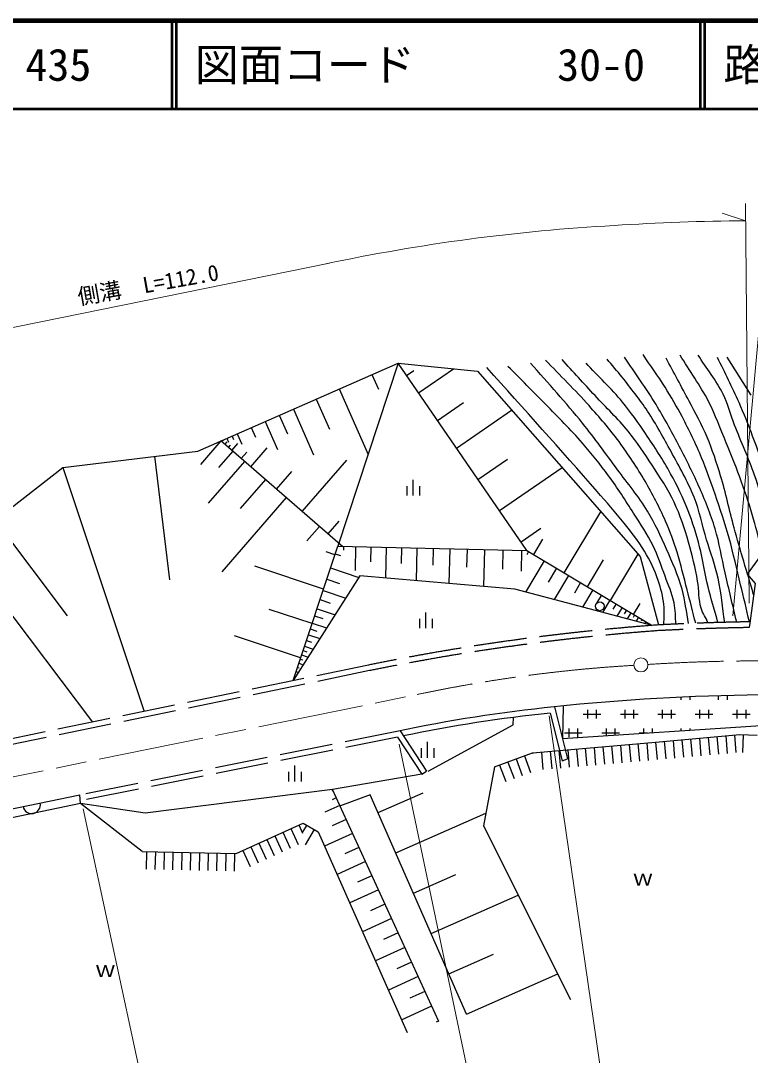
# Model space of a CAD drawing. Units: millimetres, scale not verified. Extents: x 40000 to 680000, y 20000 to 380000.
# Drawn here: x 100604 to 183452, y 262491 to 380000 of the extents above; entities that cross this region are included whole.
import ezdxf
from ezdxf.enums import TextEntityAlignment as Align

# ---------------------------------------------------------------- set-up
doc = ezdxf.new("R2010")
doc.units = ezdxf.units.MM
doc.header["$LTSCALE"] = 1000
doc.linetypes.add('CHAIN', pattern=[18.5, 12, -1.5, 3.5, -1.5])
doc.linetypes.add('DASHED', pattern=[7.5, 6, -1.5])
for name, color, linetype, lineweight in [('M-BGD', 7, 'Continuous', 25), ('M-BMK', 2, 'CHAIN', 13), ('M-BMK-SRVR', 3, 'Continuous', 13), ('M-STR-HTXT', 7, 'Continuous', 13), ('M-TTL', 2, 'Continuous', 140), ('M-TTL-LINE', 7, 'Continuous', 50), ('M-TTL-TXT', 7, 'Continuous', 13)]:
    doc.layers.add(name, color=color, linetype=linetype, lineweight=lineweight)
doc.styles.add('ＭＳ ゴシック', font='')
doc.styles.get('ＭＳ ゴシック').set_extended_font_data('MS Gothic')

msp = doc.modelspace()

# ---------------------------------------------------------------- linework, layer by layer
at = {"layer": 'M-BGD'}
for p, q in [((120720, 331116), (143451, 341113)), ((143451, 341113), (136619, 320314)), ((143451, 341113), (152483, 340176)), ((158090, 319821), (143451, 341113)), ((183544, 337470), (180818, 341787)), ((140492, 339812), (141217, 338164)), ((144414, 339713), (145236, 340278)), ((145781, 337724), (149759, 340459)), ((152483, 340176), (170944, 319140)), ((136775, 338177), (140045, 330743)), ((134170, 337031), (135679, 333601)), ((147935, 334592), (150881, 336618)), ((129971, 335184), (130894, 333085)), ((131565, 335886), (133857, 330676)), ((150088, 331460), (156352, 335767)), ((126781, 333782), (127261, 332692)), ((128376, 334483), (129779, 331294)), ((124018, 332566), (124206, 332138)), ((124602, 332823), (124778, 332424)), ((125187, 333080), (125701, 331911)), ((123341, 332269), (121021, 329597)), ((137187, 320247), (123341, 332269)), ((123418, 332202), (123440, 332226)), ((123560, 332365), (123590, 332296)), ((123796, 331874), (124046, 332162)), ((124189, 331533), (124422, 331801)), ((124582, 331192), (125264, 331977)), ((126726, 329330), (128587, 331474)), ((105383, 329260), (120720, 331116)), ((115807, 330521), (117503, 316508)), ((124677, 331109), (123067, 329254)), ((125654, 330261), (126290, 330993)), ((152531, 327907), (155874, 330205)), ((88910, 316423), (105383, 329260)), ((105383, 329260), (114618, 301552)), ((126013, 329949), (121892, 325202)), ((132575, 324252), (137653, 330101)), ((154974, 324354), (162081, 329240)), ((128387, 327888), (125526, 324593)), ((129650, 326791), (131385, 328789)), ((145178, 326067), (145178, 327867)), ((144458, 327147), (144458, 326067)), ((145898, 327147), (145898, 326067)), ((190371, 327149), (183100, 317152)), ((130760, 325827), (123439, 317395)), ((97701, 323273), (105893, 312424)), ((135499, 321712), (136769, 323175)), ((162326, 317287), (166479, 324227)), ((134536, 322549), (133111, 320908)), ((157417, 320800), (159663, 322344)), ((158856, 319363), (159906, 321119)), ((93757, 320200), (108755, 300337)), ((131526, 305045), (136619, 320314)), ((136290, 319335), (135309, 319662)), ((136619, 320314), (158090, 319821)), ((137268, 320299), (137258, 319859)), ((138631, 320268), (138568, 317542)), ((140374, 320228), (140335, 318541)), ((142117, 320188), (142037, 316701)), ((143860, 320148), (143819, 318348)), ((145603, 320108), (145518, 316396)), ((147459, 320065), (147415, 318149)), ((149315, 320023), (149224, 316071)), ((151291, 319977), (151244, 317938)), ((153266, 319932), (153170, 315726)), ((155370, 319884), (155320, 317713)), ((157473, 319836), (157419, 317497)), ((158281, 319707), (158065, 319346)), ((158090, 319821), (172297, 311320)), ((136330, 319448), (136916, 319252)), ((160057, 318644), (157932, 315093)), ((164952, 315715), (166776, 318764)), ((167577, 314144), (170720, 319396)), ((170944, 319140), (173013, 311374)), ((134988, 315428), (127175, 318033)), ((135793, 317840), (139010, 316767)), ((161433, 317821), (160490, 316245)), ((139131, 316956), (131526, 305045)), ((135365, 316555), (136811, 316072)), ((156702, 315416), (139131, 316956)), ((162810, 316997), (161163, 314244)), ((164186, 316174), (163482, 314997)), ((183100, 317152), (184009, 316072)), ((134936, 315269), (137506, 314412)), ((172297, 311320), (156702, 315416)), ((165563, 315350), (164393, 313396)), ((184009, 316072), (183384, 311585)), ((134593, 314242), (135750, 313857)), ((166540, 314765), (166040, 313930)), ((167517, 314181), (166687, 312794)), ((168210, 313766), (167855, 313173)), ((170203, 312573), (170931, 313790)), ((133685, 311522), (128823, 313143)), ((134251, 313216), (136305, 312530)), ((146613, 310994), (146613, 312794)), ((168904, 313351), (168315, 312366)), ((169396, 313056), (169144, 312635)), ((169888, 312761), (169470, 312062)), ((133703, 311574), (135345, 311027)), ((133977, 312395), (134901, 312087)), ((145893, 312074), (145893, 310994)), ((147333, 312074), (147333, 310994)), ((170317, 312505), (170145, 312217)), ((170746, 312248), (170477, 311798)), ((171175, 311991), (171078, 311828)), ((171604, 311734), (171484, 311533)), ((172033, 311478), (172011, 311439)), ((183384, 311585), (183327, 311074)), ((133266, 310263), (134578, 309825)), ((133485, 310918), (134223, 310672)), ((132383, 307616), (124881, 310117)), ((133047, 309607), (133621, 309415)), ((132501, 307969), (133236, 307724)), ((132665, 308460), (133094, 308317)), ((132828, 308951), (133810, 308623)), ((132185, 307020), (132681, 306855)), ((132343, 307495), (132651, 307392)), ((131710, 305598), (131779, 305574)), ((131868, 306072), (132126, 305986)), ((132026, 306546), (132215, 306483)), ((131552, 305123), (131571, 305117)), ((179813, 303305), (179813, 302849)), ((180813, 303329), (180813, 302849)), ((161229, 302070), (162690, 296166)), ((162199, 302142), (162119, 298474)), ((175570, 303096), (175570, 302849)), ((176570, 303151), (176570, 302849)), ((156529, 300043), (156561, 300870)), ((160734, 301365), (162074, 295951)), ((164463, 301228), (166463, 301228)), ((164963, 301728), (164963, 300728)), ((165963, 301728), (165963, 300728)), ((168706, 301228), (170706, 301228)), ((169206, 301728), (169206, 300728)), ((170206, 301728), (170206, 300728)), ((172949, 301228), (174949, 301228)), ((173449, 301728), (173449, 300728)), ((174449, 301728), (174449, 300728)), ((177191, 301228), (179191, 301228)), ((177691, 301728), (177691, 300728)), ((178691, 301728), (178691, 300728)), ((181434, 301228), (183434, 301228)), ((181934, 301728), (181934, 300728)), ((182934, 301728), (182934, 300728)), ((146879, 294780), (156529, 300043)), ((162119, 298474), (185246, 299989)), ((143389, 298626), (146139, 294424)), ((143690, 299353), (146683, 294780)), ((162342, 299107), (164342, 299107)), ((162842, 299607), (162842, 298607)), ((163842, 299607), (163842, 298607)), ((166585, 299107), (168585, 299107)), ((167085, 299607), (167085, 298799)), ((168085, 299607), (168085, 298865)), ((170827, 299107), (171780, 299107)), ((171327, 299607), (171327, 299077)), ((172287, 298035), (182255, 298912)), ((172327, 299607), (172327, 299143)), ((175570, 299607), (175570, 299355)), ((176570, 299607), (176570, 299421)), ((177666, 298508), (177841, 296516)), ((178662, 298596), (178838, 296604)), ((179658, 298684), (179834, 296691)), ((180655, 298771), (180830, 296779)), ((181651, 298859), (181826, 296867)), ((182255, 298912), (184249, 298833)), ((182648, 298897), (182568, 296898)), ((146072, 297361), (146072, 296281)), ((146792, 296281), (146792, 298081)), ((147512, 297361), (147512, 296281)), ((158730, 296839), (172287, 298035)), ((164716, 297367), (164892, 295375)), ((165712, 297455), (165888, 295463)), ((166709, 297543), (166884, 295551)), ((167705, 297631), (167880, 295639)), ((168701, 297719), (168877, 295726)), ((169697, 297807), (169873, 295814)), ((170693, 297894), (170869, 295902)), ((171689, 297982), (171865, 295990)), ((172685, 298070), (172861, 296078)), ((173681, 298158), (173857, 296166)), ((174678, 298245), (174853, 296253)), ((175674, 298333), (175849, 296341)), ((176670, 298421), (176845, 296429)), ((154423, 295244), (158730, 296839)), ((156863, 296148), (157558, 294272)), ((157801, 296495), (158496, 294620)), ((158739, 296840), (158746, 296766)), ((159736, 296928), (159911, 294935)), ((160732, 297016), (160908, 295023)), ((161728, 297103), (161904, 295111)), ((162074, 295951), (162690, 296166)), ((162724, 297191), (162900, 295199)), ((163720, 297279), (163896, 295287)), ((131720, 293589), (131720, 295389)), ((154423, 295244), (153147, 288545)), ((154988, 295453), (155683, 293578)), ((155926, 295800), (156620, 293925)), ((131000, 294669), (131000, 293589)), ((132440, 294669), (132440, 293589)), ((146139, 294424), (135997, 292686)), ((146139, 294424), (146683, 294780)), ((135997, 292686), (114728, 289975)), ((148066, 266316), (135997, 292686)), ((90507, 288654), (107307, 292056)), ((107381, 291073), (107307, 292056)), ((136049, 292573), (135943, 292525)), ((136439, 291721), (135986, 291514)), ((140304, 292061), (136901, 290839)), ((151242, 267180), (140304, 292061)), ((141181, 290066), (146300, 292316)), ((107381, 291073), (90900, 287671)), ((114385, 285628), (107381, 291073)), ((114728, 289975), (107381, 291073)), ((136829, 290869), (135124, 290089)), ((137557, 289277), (135974, 288552)), ((143193, 285489), (153422, 289985)), ((125072, 285416), (132674, 288871)), ((131281, 288238), (132109, 286417)), ((132191, 288652), (132612, 287727)), ((133078, 288632), (132619, 287859)), ((132674, 288871), (134376, 287861)), ((133938, 288121), (132917, 286402)), ((153147, 288545), (163036, 268847)), ((128550, 286997), (129378, 285176)), ((129460, 287411), (130288, 285590)), ((130371, 287824), (131198, 286004)), ((134376, 287861), (144504, 265093)), ((138286, 287685), (135102, 286228)), ((114385, 285628), (125072, 285416)), ((114894, 285618), (114855, 283619)), ((115894, 285598), (115854, 283599)), ((116894, 285578), (116854, 283579)), ((117894, 285559), (117854, 283559)), ((125819, 285755), (126646, 283935)), ((126729, 286169), (127557, 284348)), ((127640, 286583), (128467, 284762)), ((139015, 286093), (137414, 285361)), ((118894, 285539), (118854, 283539)), ((119893, 285519), (119854, 283519)), ((120893, 285499), (120853, 283499)), ((121893, 285479), (121853, 283479)), ((122893, 285459), (122853, 283459)), ((123893, 285439), (123853, 283440)), ((124892, 285419), (124853, 283420)), ((139743, 284501), (136525, 283029)), ((140479, 282892), (138862, 282152)), ((145205, 280912), (150028, 283032)), ((141216, 281284), (137964, 279795)), ((147218, 276334), (157097, 280678)), ((141960, 279658), (140325, 278909)), ((142704, 278032), (139417, 276527)), ((143456, 276388), (141804, 275632)), ((144208, 274745), (140887, 273225)), ((149230, 271757), (154287, 273980)), ((144968, 273084), (143299, 272320)), ((151242, 267180), (161589, 271729)), ((145728, 271423), (142371, 269887)), ((146497, 269745), (144809, 268972)), ((147265, 268066), (143872, 266513)), ((148041, 266370), (147770, 266245))]:
    msp.add_line(p, q, dxfattribs=at)
at = {"layer": 'M-BGD', "linetype": 'DASHED'}
for p, q in [((140095, 306816), (71814, 292707)), ((140226, 306179), (71929, 292067)), ((143313, 299273), (107307, 292056)), ((143389, 298626), (107435, 291419))]:
    msp.add_line(p, q, dxfattribs=at)
at = {"layer": 'M-BGD'}
msp.add_circle((166369, 313491), 500, dxfattribs=at)
at = {"layer": 'M-BGD', "linetype": 'DASHED'}
for centre, radius, start, end in [((188523, 7445), 304323, 90.96389, 92.9282), ((191931, 53594), 258472, 94.20846, 101.56871), ((191931, 53594), 257822, 94.20846, 101.56871), ((188523, 7445), 303673, 90.98036, 92.9282)]:
    msp.add_arc(centre, radius, start, end, dxfattribs=at)
at = {"layer": 'M-BGD'}
for centre, radius, start, end in [((187084, 57593), 245841, 90.59212, 96.04909), ((178180, 134688), 168238, 95.80041, 101.96091), ((178180, 134688), 167588, 95.97539, 101.74289), ((101847, 290950), 1000, 191.44934, 11.44934)]:
    msp.add_arc(centre, radius, start, end, dxfattribs=at)
for points, knots in [([(183353, 311727), (183019, 313132), (182692, 314538), (182351, 315941), (181924, 317704), (181538, 319478), (181045, 321224), (180570, 322907), (180023, 324569), (179454, 326223), (178975, 327616), (178493, 329011), (177921, 330369), (177252, 331954), (176504, 333505), (175705, 335027), (175106, 336169), (174458, 337286), (173774, 338379), (172986, 339639), (172108, 340840), (171275, 342071)], [0, 0, 0, 0, 1, 1, 1, 2, 2, 2, 3, 3, 3, 4, 4, 4, 5, 5, 5, 6, 6, 6, 7, 7, 7, 7]), ([(184851, 319520), (184510, 320807), (184204, 322105), (183828, 323383), (183412, 324796), (182961, 326199), (182465, 327586), (181923, 329099), (181313, 330586), (180704, 332073), (180064, 333636), (179490, 335231), (178716, 336731), (177768, 338567), (176557, 340253), (175478, 342014)], [0, 0, 0, 0, 1, 1, 1, 2, 2, 2, 3, 3, 3, 4, 4, 4, 5, 5, 5, 5]), ([(185987, 321054), (185703, 322190), (185447, 323333), (185135, 324462), (184770, 325778), (184395, 327093), (183942, 328381), (183266, 330305), (182403, 332159), (181670, 334062), (181219, 335230), (180922, 336463), (180363, 337583), (179580, 339153), (178470, 340537), (177523, 342014)], [0, 0, 0, 0, 1, 1, 1, 2, 2, 2, 3, 3, 3, 4, 4, 4, 5, 5, 5, 5]), ([(176427, 311527), (176187, 312828), (176066, 314157), (175705, 315430), (175262, 316993), (174602, 318489), (173944, 319974), (173293, 321446), (172620, 322915), (171786, 324291), (170781, 325950), (169529, 327446), (168378, 329006), (167069, 330780), (165778, 332568), (164401, 334289), (163470, 335453), (162481, 336570), (161504, 337697), (160512, 338843), (159497, 339969), (158494, 341105)], [0, 0, 0, 0, 1, 1, 1, 2, 2, 2, 3, 3, 3, 4, 4, 4, 5, 5, 5, 6, 6, 6, 7, 7, 7, 7]), ([(177254, 311559), (176927, 312831), (176606, 314103), (176273, 315373), (175901, 316795), (175583, 318233), (175137, 319633), (174758, 320827), (174335, 322009), (173831, 323155), (173145, 324713), (172359, 326229), (171502, 327700), (170600, 329247), (169615, 330749), (168548, 332187), (167490, 333612), (166322, 334953), (165140, 336277), (163552, 338055), (161845, 339723), (160198, 341446)], [0, 0, 0, 0, 1, 1, 1, 2, 2, 2, 3, 3, 3, 4, 4, 4, 5, 5, 5, 6, 6, 6, 7, 7, 7, 7]), ([(178676, 311604), (178405, 312160), (178041, 312679), (177864, 313271), (177568, 314259), (177649, 315324), (177466, 316339), (177198, 317831), (176873, 319316), (176444, 320770), (175987, 322315), (175486, 323858), (174796, 325314), (174099, 326787), (173184, 328150), (172297, 329517), (171439, 330839), (170564, 332156), (169570, 333380), (168414, 334805), (167066, 336064), (165821, 337413), (164567, 338772), (163322, 340140), (162072, 341503)], [0, 0, 0, 0, 1, 1, 1, 2, 2, 2, 3, 3, 3, 4, 4, 4, 5, 5, 5, 6, 6, 6, 7, 7, 7, 8, 8, 8, 8]), ([(179783, 311642), (179408, 312999), (178993, 314346), (178659, 315714), (178292, 317218), (178090, 318762), (177693, 320258), (177326, 321642), (176912, 323017), (176387, 324348), (175818, 325790), (175142, 327192), (174399, 328552), (173542, 330119), (172559, 331616), (171559, 333096), (170731, 334319), (169887, 335537), (168946, 336675), (167656, 338233), (166181, 339628), (164799, 341105)], [0, 0, 0, 0, 1, 1, 1, 2, 2, 2, 3, 3, 3, 4, 4, 4, 5, 5, 5, 6, 6, 6, 7, 7, 7, 7]), ([(180553, 311657), (180301, 313331), (180165, 315027), (179795, 316680), (179463, 318165), (178921, 319595), (178489, 321054), (178012, 322662), (177686, 324322), (177069, 325882), (176358, 327677), (175376, 329354), (174456, 331051), (173610, 332610), (172764, 334173), (171786, 335652), (170898, 336994), (169887, 338252), (168889, 339515), (168338, 340211), (167753, 340878), (167185, 341560)], [0, 0, 0, 0, 1, 1, 1, 2, 2, 2, 3, 3, 3, 4, 4, 4, 5, 5, 5, 6, 6, 6, 7, 7, 7, 7]), ([(181907, 311702), (181468, 313569), (181022, 315435), (180590, 317305), (180206, 318969), (179951, 320668), (179454, 322303), (178947, 323972), (178279, 325591), (177580, 327188), (176877, 328794), (176066, 330351), (175251, 331903), (174455, 333419), (173642, 334928), (172751, 336391), (171629, 338234), (170366, 339988), (169173, 341787)], [0, 0, 0, 0, 1, 1, 1, 2, 2, 2, 3, 3, 3, 4, 4, 4, 5, 5, 5, 6, 6, 6, 6]), ([(183828, 314805), (183090, 317342), (182314, 319869), (181613, 322417), (181073, 324378), (180672, 326378), (180079, 328324), (179629, 329802), (179148, 331276), (178545, 332698), (177951, 334102), (177201, 335434), (176500, 336788), (175652, 338428), (174759, 340045), (173888, 341673)], [0, 0, 0, 0, 1, 1, 1, 2, 2, 2, 3, 3, 3, 4, 4, 4, 5, 5, 5, 5]), ([(187066, 322985), (186498, 324727), (185955, 326477), (185362, 328211), (184835, 329752), (184294, 331289), (183715, 332812), (183228, 334090), (182732, 335366), (182181, 336618), (181420, 338347), (180552, 340026), (179738, 341730)], [0, 0, 0, 0, 1, 1, 1, 2, 2, 2, 3, 3, 3, 4, 4, 4, 4]), ([(173641, 311404), (173641, 312165), (173729, 312932), (173641, 313688), (173533, 314616), (173304, 315532), (172998, 316415), (172596, 317572), (172067, 318691), (171445, 319747), (170780, 320876), (169946, 321899), (169135, 322928), (168160, 324166), (167103, 325337), (166068, 326526), (161945, 331259), (157724, 335905), (153552, 340594)], [0, 0, 0, 0, 1, 1, 1, 2, 2, 2, 3, 3, 3, 4, 4, 4, 5, 5, 5, 6, 6, 6, 6]), ([(175011, 311464), (174940, 312275), (174964, 313100), (174796, 313896), (174578, 314933), (174138, 315912), (173774, 316907), (173347, 318072), (172959, 319258), (172411, 320372), (171776, 321660), (170963, 322851), (170195, 324064), (169283, 325506), (168363, 326947), (167355, 328324), (166425, 329597), (165437, 330829), (164401, 332017), (163064, 333551), (161618, 334989), (160198, 336447), (158797, 337886), (157358, 339288), (155938, 340708)], [0, 0, 0, 0, 1, 1, 1, 2, 2, 2, 3, 3, 3, 4, 4, 4, 5, 5, 5, 6, 6, 6, 7, 7, 7, 8, 8, 8, 8])]:
    msp.add_open_spline(points, degree=3, knots=knots, dxfattribs=at)
at = {"layer": 'M-BMK'}
msp.add_line((73260, 288722), (145640, 303470), dxfattribs=at)
for centre, radius, start, end in [((179930, 141899), 165170, 93.36495, 101.98221), ((184478, 109594), 197693, 75.09745, 93.66749)]:
    msp.add_arc(centre, radius, start, end, dxfattribs=at)
at = {"layer": 'M-BMK-SRVR'}
msp.add_circle((171034, 306829), 800, dxfattribs=at)
at = {"layer": 'M-STR-HTXT'}
for p, q in [((181463, 312414), (185769, 359605)), ((183317, 313850), (182898, 359246)), ((182917, 357282), (180267, 358150)), ((63580, 337777), (135657, 352463)), ((160631, 301056), (167270, 255300)), ((143585, 297826), (154172, 247405)), ((107698, 290469), (118464, 240587))]:
    msp.add_line(p, q, dxfattribs=at)
for centre, radius, start, end in [((184478, 109594), 247693, 90.36123, 93.8182), ((179930, 141899), 215170, 93.18269, 101.98221)]:
    msp.add_arc(centre, radius, start, end, dxfattribs=at)
at = {"layer": 'M-TTL'}
msp.add_line((680000, 380000), (40000, 380000), dxfattribs=at)
at = {"layer": 'M-TTL-LINE'}
for p, q in [((117750, 380000), (117750, 370000)), ((118250, 380000), (118250, 370000)), ((177750, 380000), (177750, 370000)), ((178250, 380000), (178250, 370000)), ((40000, 370000), (680000, 370000))]:
    msp.add_line(p, q, dxfattribs=at)

# ---------------------------------------------------------------- texts
at = {"layer": 'M-BGD', "style": 'ＭＳ ゴシック'}
for p in [(170008, 281227), (108973, 270832)]:
    msp.add_text('ｗ', height=1833, dxfattribs=at).set_placement(p, align=Align.BOTTOM_LEFT)
at = {"layer": 'M-STR-HTXT', "style": 'ＭＳ ゴシック'}
msp.add_text('側溝\u3000L=112.0', height=1833, rotation=10.039, dxfattribs=at).set_placement((115332, 348591), align=Align.BOTTOM_CENTER)
at = {"layer": 'M-TTL-TXT', "style": 'ＭＳ ゴシック'}
for s, p in [('路 線 名', (180380, 375000)), ('435', (101142, 375000)), ('図面コード', (120380, 375000)), ('30-0', (161521, 375000))]:
    msp.add_text(s, height=3666, dxfattribs=at).set_placement(p, align=Align.MIDDLE_LEFT)

doc.saveas('drawing.dxf')
